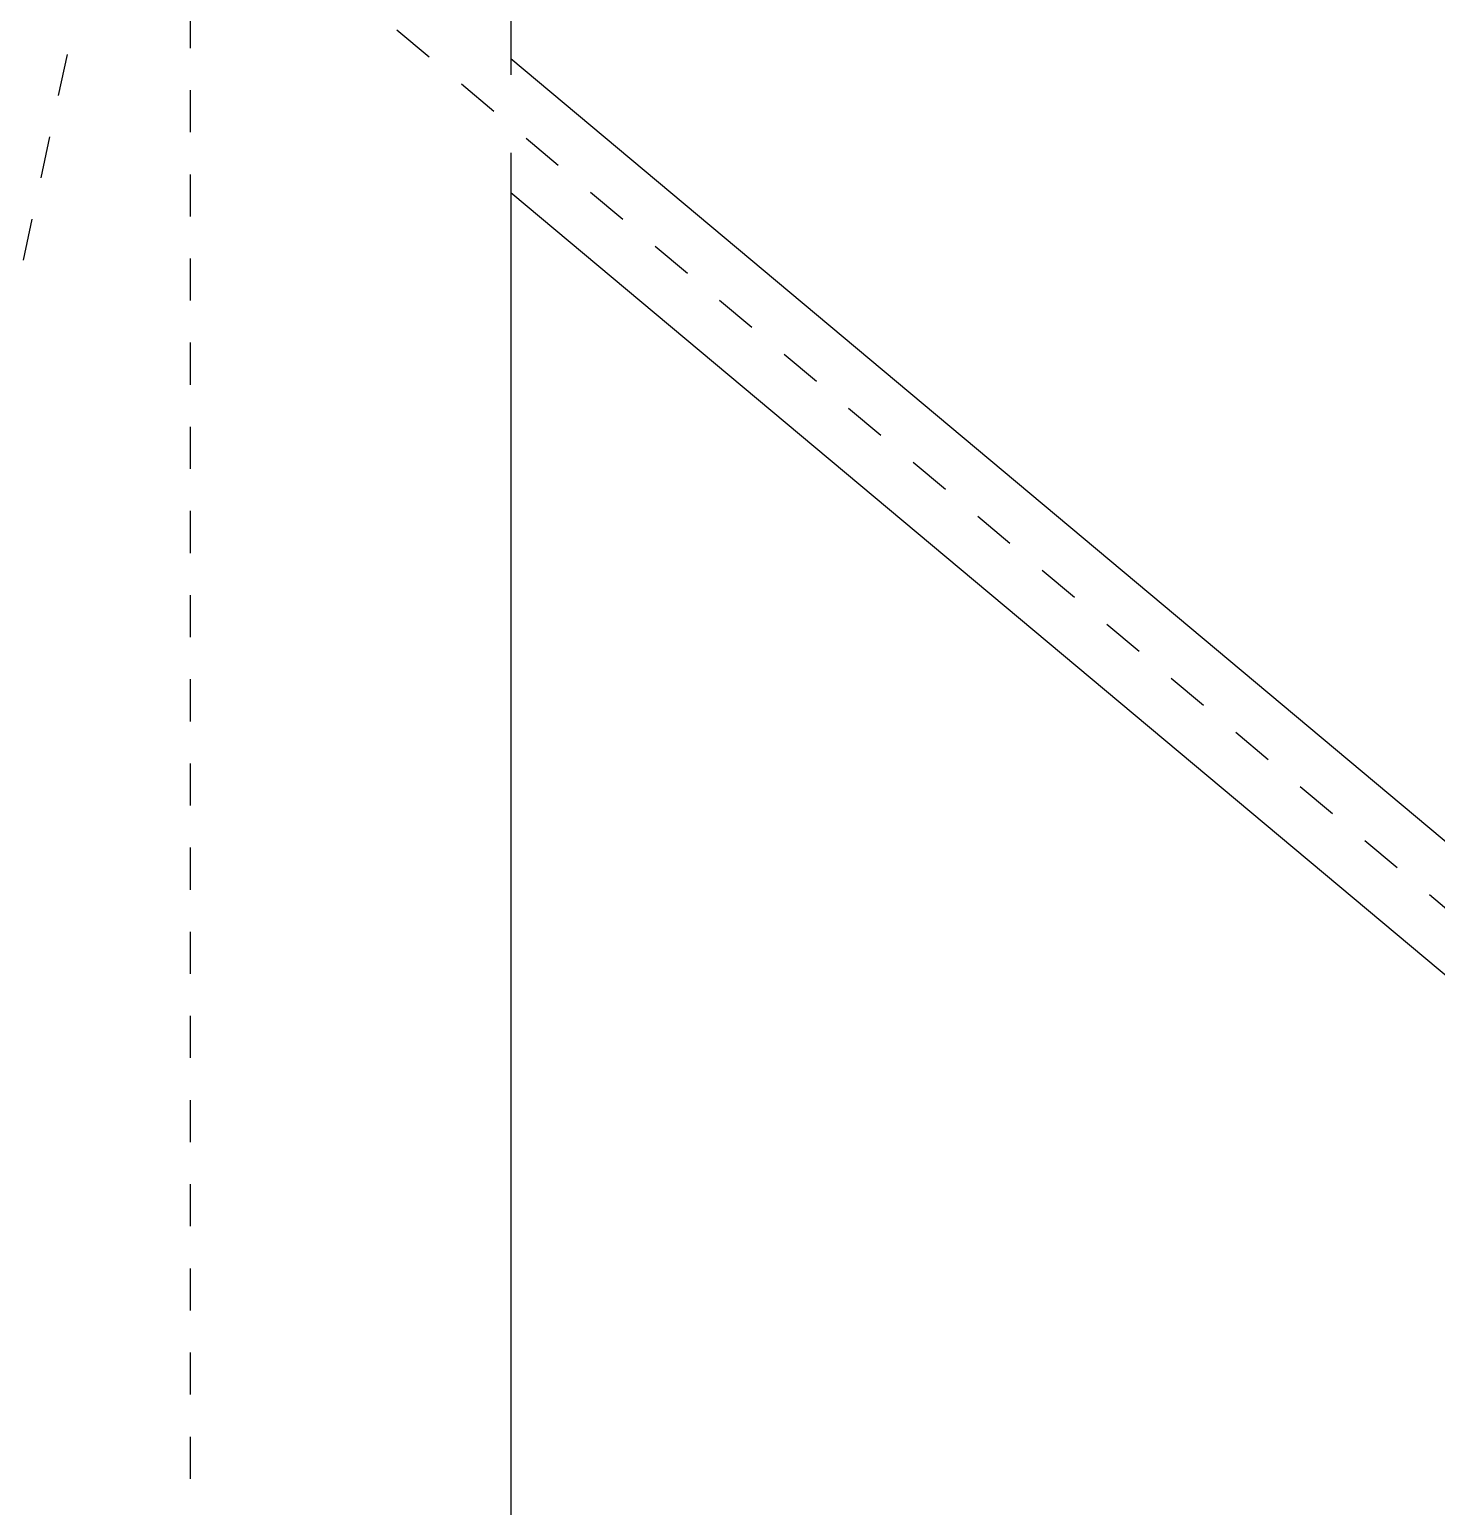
# Model space of a CAD drawing. Header units: millimetres. Extents: x 149919 to 150445, y 136651 to 136866.
# Drawn here: x 150375.731 to 150379.075, y 136819.355 to 136822.865 of the extents above; entities that cross this region are included whole.
import ezdxf

# ---------------------------------------------------------------- set-up
doc = ezdxf.new("R2010")
doc.units = ezdxf.units.MM
doc.header["$LTSCALE"] = 0.25
doc.linetypes.add('CENTER', pattern=[50.8, 31.75, -6.35, 6.35, -6.35])
doc.linetypes.add('XKITLINE00', pattern=[0])

# ---------------------------------------------------------------- blocks, each defined once
blk = doc.blocks.new('çatıı')
at = {"color": 8, "linetype": 'CENTER'}
for p, q in [((23430, 17654.86), (23430, 16010.75)), ((23430, 17380.27), (23255, 16560.27)), ((25173.61, 15830.27), (23430, 17290.27))]:
    blk.add_line(p, q, dxfattribs=at)
at = {"color": 8, "linetype": 'XKITLINE00'}
for p, q in [((23506.2, 17524.52), (23506.2, 17238.51)), ((23506.2, 17242.36), (24301.8, 16576.16)), ((23506.2, 17220), (23506.2, 16010.75)), ((23506.2, 17210.58), (24282.83, 16560.27))]:
    blk.add_line(p, q, dxfattribs=at)

msp = doc.modelspace()

# ---------------------------------------------------------------- block references
at = {"xscale": 0.009999943142843078, "yscale": 0.009999943142843078, "zscale": 0.009999943142843078}
msp.add_blockref('çatıı', (150141.8141, 136650.3731), dxfattribs=at)

doc.saveas('drawing.dxf')
